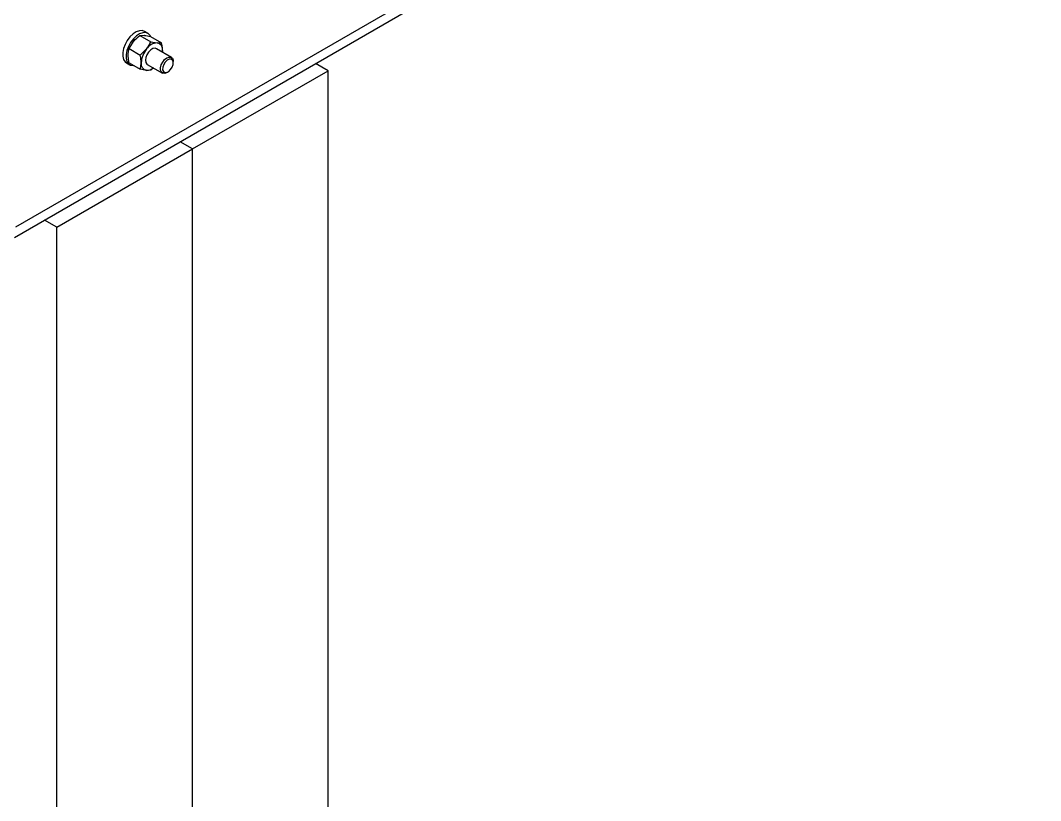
# Model space of a CAD drawing. Header units: metres. Extents: x 0 to 21025, y 0 to 14850.
# Drawn here: x 11807.7 to 12145.5, y 4099.7 to 4358 of the extents above; entities that cross this region are included whole.
import ezdxf

# ---------------------------------------------------------------- set-up
doc = ezdxf.new("R2010")
doc.units = ezdxf.units.M
doc.header["$LTSCALE"] = 25
doc.layers.add('SL4', color=4, linetype='Continuous')

msp = doc.modelspace()

# ---------------------------------------------------------------- linework, layer by layer
at = {"layer": 'SL4'}
for p, q in [((11806.198, 4289.671), (12167.344, 4498.156)), ((11805.775, 4286.204), (12167.344, 4494.934)), ((11847.245, 4353.085), (11848.697, 4353.109)), ((11847.245, 4353.085), (11850.927, 4350.96)), ((11849.929, 4353.749), (11848.798, 4354.402)), ((11850.781, 4352.769), (11854.463, 4350.643)), ((11843.71, 4348.687), (11845.162, 4351.068)), ((11843.71, 4348.687), (11847.392, 4346.561)), ((11847.392, 4346.561), (11849.475, 4348.578)), ((11850.927, 4350.96), (11853.011, 4350.619)), ((11857.717, 4345.789), (11852.743, 4348.661)), ((11854.715, 4347.523), (11854.779, 4348.104)), ((11842.799, 4344.01), (11843.93, 4343.357)), ((11843.71, 4343.973), (11847.392, 4341.847)), ((11850.927, 4341.531), (11849.475, 4341.507)), ((11849.743, 4343.465), (11854.718, 4340.593)), ((11851.745, 4342.309), (11850.927, 4341.531)), ((11858.339, 4344.008), (11858.339, 4344.416)), ((11864.694, 4315.47), (11909.595, 4341.391)), ((11909.595, 4341.391), (11905.483, 4343.765)), ((11909.595, 3244.246), (11909.595, 4341.391)), ((11856.218, 4340.742), (11856.571, 4340.946)), ((11864.694, 4315.47), (11860.582, 4317.844)), ((11819.793, 4289.541), (11864.694, 4315.47)), ((11864.694, 3218.325), (11864.694, 4315.47)), ((11819.793, 4289.541), (11815.673, 4291.919)), ((11819.793, 3244.246), (11819.793, 4289.541))]:
    msp.add_line(p, q, dxfattribs=at)
at = {"layer": 'SL4', "flags": 128}
for points in [[(11848.798, 4354.402), (11848.072, 4354.655), (11847.109, 4354.622), (11846.065, 4354.25), (11845.003, 4353.56), (11843.992, 4352.596), (11843.094, 4351.42), (11842.366, 4350.104), (11841.854, 4348.732), (11841.589, 4347.39), (11841.589, 4346.162), (11841.854, 4345.125), (11842.366, 4344.345), (11842.799, 4344.01)], [(11850.825, 4352.744), (11850.647, 4353.06), (11850.022, 4353.692), (11849.203, 4354.002), (11848.241, 4353.969), (11847.196, 4353.596), (11846.135, 4352.907), (11845.123, 4351.943), (11844.225, 4350.767), (11843.497, 4349.451), (11842.985, 4348.079), (11842.72, 4346.737), (11842.72, 4345.509), (11842.985, 4344.472), (11843.497, 4343.692), (11844.225, 4343.217), (11845.123, 4343.077), (11845.249, 4343.084)], [(11852.743, 4348.661), (11852.304, 4348.797), (11851.611, 4348.688), (11850.875, 4348.263), (11850.182, 4347.572), (11849.618, 4346.699), (11849.25, 4345.75), (11849.122, 4344.838), (11849.25, 4344.074), (11849.618, 4343.55), (11849.743, 4343.465)], [(11854.779, 4348.104), (11854.748, 4347.554), (11854.743, 4347.506)], [(11856.218, 4340.742), (11855.506, 4340.473), (11854.866, 4340.523), (11854.388, 4340.895), (11854.131, 4341.544), (11854.126, 4342.392), (11854.373, 4343.336), (11854.842, 4344.262), (11855.478, 4345.06), (11856.202, 4345.632), (11856.929, 4345.91), (11857.569, 4345.86), (11858.047, 4345.488), (11858.047, 4345.488)], [(11858.096, 4344.901), (11857.637, 4345.231), (11857.016, 4345.22), (11856.328, 4344.869), (11855.676, 4344.231), (11855.161, 4343.404), (11854.86, 4342.514), (11854.82, 4341.695), (11855.047, 4341.074), (11855.505, 4340.743), (11856.126, 4340.755), (11856.814, 4341.106), (11857.466, 4341.743), (11857.981, 4342.57), (11858.282, 4343.461), (11858.322, 4344.279), (11858.096, 4344.901)], [(11858.047, 4345.488), (11858.304, 4344.839), (11858.339, 4344.416)]]:
    msp.add_lwpolyline(points, dxfattribs=at)
at = {"layer": 'SL4'}
for centre, radius, start, end in [((11855.374, 4343.669), 7.674, 140.22793, 177.36071), ((11853.284, 4346.064), 4.564, 93.42954, 146.56509), ((11852.608, 4348.458), 2.199, 350.74812, 79.45322), ((11849.878, 4343.668), 2.199, 170.74812, 259.45322), ((11849.487, 4345.077), 3.571, 269.8151, 309.1966)]:
    msp.add_arc(centre, radius, start, end, dxfattribs=at)
for points, knots in [([(11845.162, 4351.068), (11845.204, 4351.12), (11845.806, 4351.86), (11846.552, 4352.495), (11847.245, 4353.085)], [0, 0, 0, 0, 0.0702006, 1, 1, 1, 1]), ([(11848.697, 4353.109), (11848.74, 4353.105), (11849.341, 4353.049), (11850.087, 4352.904), (11850.781, 4352.769)], [0, 0, 0, 0, 0.0702006, 1, 1, 1, 1]), ([(11843.394, 4346.512), (11843.399, 4346.724), (11843.416, 4347.511), (11843.586, 4348.19), (11843.71, 4348.687)], [0, 0, 0, 0, 0.2686336, 1, 1, 1, 1]), ([(11849.475, 4348.578), (11849.517, 4348.631), (11850.109, 4349.376), (11850.533, 4350.196), (11850.927, 4350.96)], [0, 0, 0, 0, 0.0702006, 1, 1, 1, 1]), ([(11853.011, 4350.619), (11853.052, 4350.616), (11853.645, 4350.565), (11854.069, 4350.606), (11854.463, 4350.643)], [0, 0, 0, 0, 0.0702006, 1, 1, 1, 1]), ([(11854.779, 4348.104), (11854.774, 4348.321), (11854.756, 4349.129), (11854.587, 4350.004), (11854.463, 4350.643)], [0, 0, 0, 0, 0.2686336, 1, 1, 1, 1]), ([(11843.71, 4343.973), (11843.662, 4344.198), (11843.477, 4345.073), (11843.429, 4345.899), (11843.394, 4346.512)], [0, 0, 0, 0, 0.2575513, 1, 1, 1, 1]), ([(11847.707, 4344.022), (11847.703, 4344.239), (11847.685, 4345.047), (11847.516, 4345.922), (11847.392, 4346.561)], [0, 0, 0, 0, 0.2686336, 1, 1, 1, 1]), ([(11847.392, 4341.847), (11847.439, 4342.018), (11847.624, 4342.679), (11847.672, 4343.45), (11847.707, 4344.022)], [0, 0, 0, 0, 0.2575513, 1, 1, 1, 1]), ([(11849.475, 4341.507), (11849.433, 4341.511), (11848.832, 4341.567), (11848.085, 4341.712), (11847.392, 4341.847)], [0, 0, 0, 0, 0.0702006, 1, 1, 1, 1])]:
    msp.add_open_spline(points, degree=3, knots=knots, dxfattribs=at)

doc.saveas('drawing.dxf')
